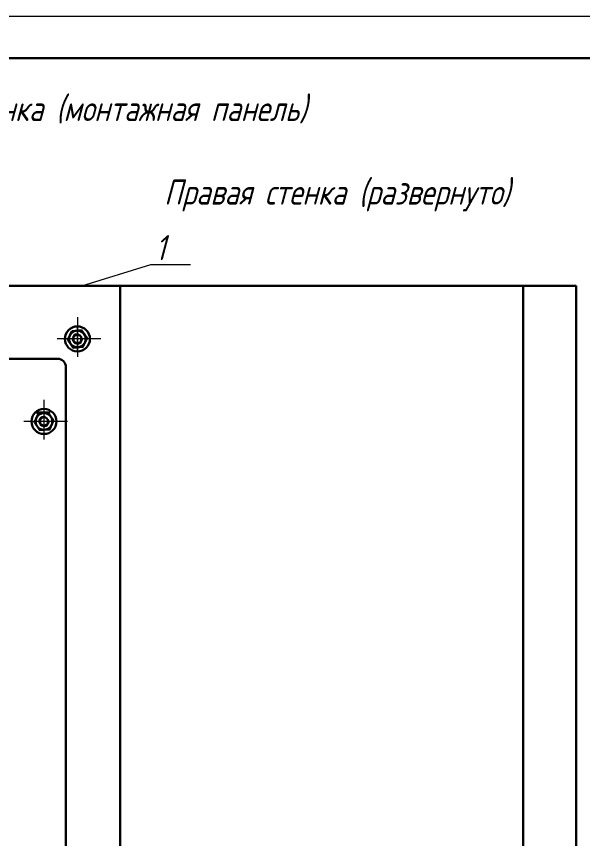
# Model space of a CAD drawing. Header units: millimetres. Extents: x -14 to 2659, y -2986 to -401.
# Drawn here: x 1879.9 to 1947.6, y -1217 to -1118.6 of the extents above; entities that cross this region are included whole.
import ezdxf

# ---------------------------------------------------------------- set-up
doc = ezdxf.new("R2010")
doc.units = ezdxf.units.MM
doc.layers.get('0').update_dxf_attribs({"lineweight": 20})
doc.layers.add('ссылки', color=7, linetype='Continuous')
doc.styles.add('GOST тип А', font='GOST_A.TTF', dxfattribs={"oblique": 15})

msp = doc.modelspace()

# ---------------------------------------------------------------- linework, layer by layer
at = {"color": 7}
for p, q in [((2250.82141, -1118.5807), (1631.57141, -1118.5807)), ((1887.68349, -1150.80068), (1895.95896, -1148.27797)), ((1895.95896, -1148.27797), (1900.71813, -1148.27797))]:
    msp.add_line(p, q, dxfattribs=at)
at = {"color": 7, "lineweight": 30}
for p, q in [((1651.57141, -1123.5807), (2245.82141, -1123.5807)), ((1767.41533, -1150.80068), (1892.27974, -1150.80068)), ((1892.27974, -1150.80068), (1892.27974, -1313.97173)), ((1892.27974, -1150.80068), (1946.85872, -1150.80068)), ((1940.50913, -1150.80068), (1940.50913, -1313.97173)), ((1946.85872, -1150.80068), (1946.85872, -1313.97173)), ((1776.54033, -1159.55068), (1884.78969, -1159.55068)), ((1885.78969, -1160.55068), (1885.78969, -1266.56366)), ((1883.89976, -1165.98249), (1882.10577, -1165.98249)), ((1885.78969, -1169.5577), (1885.78969, -1304.22173))]:
    msp.add_line(p, q, dxfattribs=at)
at = {"color": 250}
for p, q in [((1887.16469, -1154.5807), (1887.16469, -1159.3307)), ((1889.99028, -1157.17568), (1884.74028, -1157.17568)), ((1883.16469, -1164.4557), (1883.16469, -1169.2057)), ((1885.99028, -1167.05068), (1880.74028, -1167.05068))]:
    msp.add_line(p, q, dxfattribs=at)
msp.add_line((1887.1647, -1158.71411), (1887.1647, -1155.63725))
at = {"color": 7, "lineweight": 30}
for points in [[(1886.50239, -1156.22981), (1886.01439, -1157.27632), (1886.6767, -1158.2222), (1887.827, -1158.12156), (1888.315, -1157.07504), (1887.65269, -1156.12917)], [(1882.50239, -1166.10481), (1882.01439, -1167.15132), (1882.6767, -1168.0972), (1883.827, -1167.99656), (1884.315, -1166.95004), (1883.65269, -1166.00417)]]:
    msp.add_lwpolyline(points, close=True, dxfattribs=at)
for centre, radius in [((1887.16469, -1157.17568), 1.5), ((1887.16469, -1157.17568), 1), ((1887.16469, -1157.17568), 1), ((1887.16469, -1157.17568), 1), ((1887.16469, -1157.17568), 0.5), ((1883.16469, -1167.05068), 1.5), ((1883.16469, -1167.05068), 1), ((1883.16469, -1167.05068), 1), ((1883.16469, -1167.05068), 1), ((1883.16469, -1167.05068), 0.5)]:
    msp.add_circle(centre, radius, dxfattribs=at)
at = {"color": 7}
for centre in [(1887.16469, -1157.17568), (1883.16469, -1167.05068)]:
    msp.add_arc(centre, 0.61274, 77.6543558, 9.494214, dxfattribs=at)
at = {"color": 7, "lineweight": 30}
msp.add_arc((1884.78969, -1160.55068), 1, 0, 90, dxfattribs=at)

# ---------------------------------------------------------------- texts
at = {"layer": 'ссылки', "color": 7, "style": 'GOST тип А', "oblique": 15}
for s, p in [('Щит ЩМП-3 IP54     Вид на внутренней плоскости. Передняя стенка (монтажная панель)', (1774.58354, -1131.09743)), ('Правая стенка (развернуто)', (1897.54659, -1141.10148)), ('1', (1896.49328, -1147.74515))]:
    msp.add_text(s, height=3, dxfattribs=at).set_placement(p)

doc.saveas('drawing.dxf')
